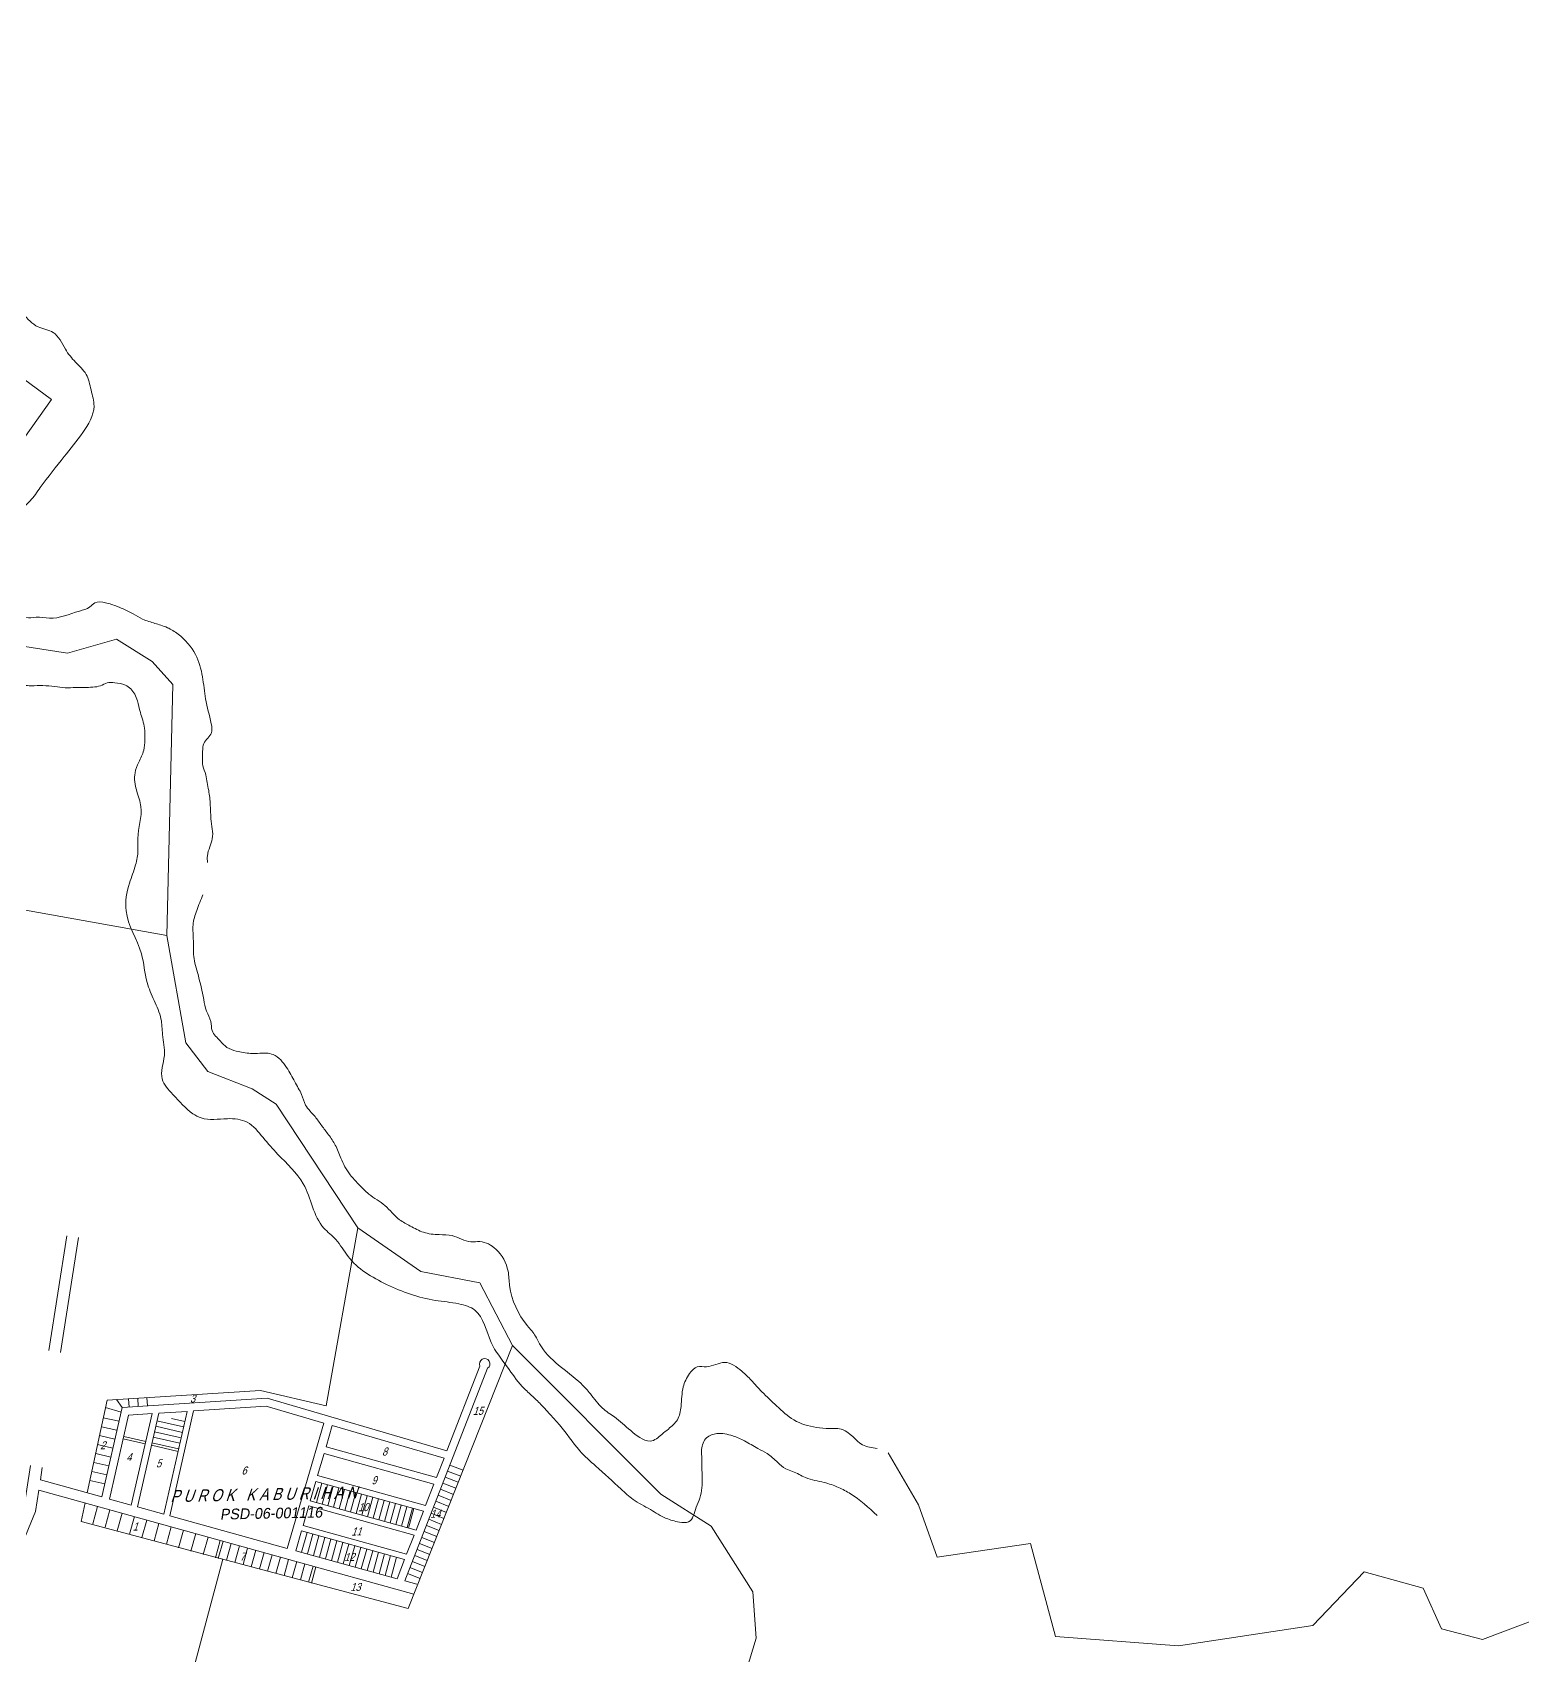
# Model space of a CAD drawing. Header units: metres. Extents: x -460 to 31334, y -1777 to 24987.
# Drawn here: x 77.379 to 78.661, y -752.607 to -751.212 of the extents above; entities that cross this region are included whole.
import ezdxf
from ezdxf.enums import TextEntityAlignment as Align

# ---------------------------------------------------------------- set-up
doc = ezdxf.new("R2010")
doc.units = ezdxf.units.M
doc.header["$MEASUREMENT"] = 0
doc.linetypes.add('ACAD_ISO02W100', pattern=[15, 12, -3])
doc.layers.add('VICINITY_MAP', color=7, linetype='Continuous', lineweight=13)
doc.styles.add('LOT_NO', font='ARIALN.TTF', dxfattribs={"width": 1.5})
doc.styles.add('PX-0', font='leroy')

msp = doc.modelspace()

# ---------------------------------------------------------------- linework, layer by layer
at = {"layer": 'VICINITY_MAP', "color": 250, "lineweight": 0}
for p, q in [((77.77079, -752.36011), (77.69954, -752.54286)), ((77.76417, -752.35824), (77.73577, -752.43107)), ((77.45655, -752.39382), (77.4516, -752.38699)), ((77.46206, -752.38632), (77.46252, -752.39344)), ((77.46993, -752.38582), (77.47038, -752.39294)), ((77.47779, -752.38532), (77.47825, -752.39244)), ((77.44038, -752.40258), (77.45387, -752.40564)), ((77.45565, -752.3978), (77.44226, -752.39373)), ((77.44569, -752.47253), (77.4621, -752.40033)), ((77.4621, -752.40033), (77.48232, -752.39904)), ((77.46444, -752.47772), (77.48232, -752.39904)), ((77.46971, -752.47918), (77.488, -752.39868)), ((77.488, -752.39868), (77.51242, -752.39711)), ((77.49235, -752.48546), (77.51242, -752.39711)), ((77.49756, -752.4869), (77.51804, -752.39676)), ((77.49901, -752.40316), (77.51045, -752.40576)), ((77.51804, -752.39676), (77.58035, -752.39277)), ((77.58035, -752.39277), (77.63002, -752.40729)), ((77.43873, -752.41029), (77.45212, -752.41333)), ((77.48436, -752.41468), (77.50725, -752.41988)), ((77.48543, -752.40997), (77.50832, -752.41517)), ((77.4865, -752.40527), (77.50939, -752.41047)), ((77.59857, -752.51489), (77.63002, -752.40729)), ((77.63187, -752.42758), (77.63719, -752.40939)), ((77.43545, -752.4257), (77.44863, -752.4287)), ((77.43709, -752.41799), (77.45038, -752.42101)), ((77.45746, -752.42077), (77.4764, -752.42507)), ((77.45795, -752.41858), (77.4769, -752.42289)), ((77.48173, -752.42628), (77.50461, -752.43148)), ((77.48222, -752.4241), (77.50511, -752.4293)), ((77.48329, -752.41939), (77.50618, -752.42459)), ((77.72687, -752.4539), (77.63187, -752.42758)), ((77.43217, -752.44112), (77.44514, -752.44407)), ((77.43381, -752.43341), (77.44688, -752.43638)), ((77.62465, -752.4523), (77.63018, -752.43338)), ((77.72466, -752.45956), (77.63018, -752.43338)), ((77.73328, -752.43747), (77.72687, -752.4539)), ((77.73836, -752.44329), (77.74966, -752.44777)), ((77.43909, -752.4707), (77.38622, -752.45605)), ((77.42889, -752.45654), (77.44164, -752.45944)), ((77.43063, -752.44885), (77.44339, -752.45175)), ((77.6183, -752.47402), (77.62316, -752.45739)), ((77.71553, -752.48299), (77.62316, -752.45739)), ((77.6282, -752.45879), (77.62357, -752.47548)), ((77.71747, -752.47801), (77.62465, -752.4523)), ((77.7323, -752.45883), (77.74351, -752.46327)), ((77.73432, -752.45365), (77.74556, -752.45811)), ((77.73634, -752.44847), (77.74761, -752.45294)), ((77.70745, -752.55419), (77.38483, -752.4648)), ((77.46444, -752.47772), (77.44569, -752.47253)), ((77.63307, -752.46014), (77.62844, -752.47683)), ((77.63794, -752.46149), (77.63332, -752.47818)), ((77.64282, -752.46284), (77.63819, -752.47953)), ((77.64769, -752.46419), (77.64307, -752.48088)), ((77.65256, -752.46554), (77.64794, -752.48223)), ((77.65744, -752.46689), (77.65281, -752.48358)), ((77.66231, -752.46824), (77.65769, -752.48493)), ((77.66718, -752.46959), (77.66256, -752.48628)), ((77.67206, -752.47094), (77.66743, -752.48763)), ((77.67693, -752.47229), (77.67231, -752.48898)), ((77.72466, -752.45956), (77.71747, -752.47801)), ((77.72826, -752.46919), (77.73941, -752.47361)), ((77.73028, -752.46401), (77.74146, -752.46844)), ((77.43132, -752.49384), (77.43548, -752.47883)), ((77.44187, -752.49676), (77.44602, -752.48176)), ((77.45241, -752.49968), (77.45657, -752.48468)), ((77.49235, -752.48546), (77.46971, -752.47918)), ((77.59857, -752.51489), (77.49756, -752.4869)), ((77.6121, -752.49524), (77.61703, -752.47836)), ((77.70755, -752.50345), (77.61703, -752.47836)), ((77.70921, -752.49921), (77.6183, -752.47402)), ((77.6818, -752.47364), (77.67718, -752.49033)), ((77.68668, -752.47499), (77.68205, -752.49168)), ((77.69155, -752.47634), (77.68693, -752.49303)), ((77.69643, -752.47769), (77.6918, -752.49438)), ((77.7013, -752.47904), (77.69667, -752.49573)), ((77.70617, -752.48039), (77.70155, -752.49708)), ((77.70733, -752.48072), (77.70271, -752.49741)), ((77.71553, -752.48299), (77.70921, -752.49921)), ((77.7222, -752.48473), (77.73326, -752.48911)), ((77.72422, -752.47955), (77.73531, -752.48395)), ((77.72624, -752.47437), (77.73736, -752.47878)), ((77.46296, -752.5026), (77.46711, -752.4876)), ((77.4735, -752.50553), (77.47766, -752.49052)), ((77.48404, -752.50845), (77.4882, -752.49344)), ((77.49459, -752.51137), (77.49875, -752.49636)), ((77.50513, -752.51429), (77.50929, -752.49928)), ((77.60574, -752.51698), (77.61073, -752.4999)), ((77.69936, -752.52445), (77.61073, -752.4999)), ((77.61549, -752.50122), (77.61077, -752.51827)), ((77.70114, -752.51991), (77.6121, -752.49524)), ((77.71615, -752.50027), (77.72711, -752.50462)), ((77.71816, -752.49509), (77.72916, -752.49945)), ((77.72018, -752.48991), (77.73121, -752.49428)), ((77.51568, -752.51721), (77.51984, -752.50221)), ((77.52622, -752.52013), (77.53038, -752.50513)), ((77.53677, -752.52305), (77.54092, -752.50805)), ((77.53921, -752.52373), (77.54337, -752.50873)), ((77.54641, -752.52508), (77.5504, -752.51067)), ((77.55345, -752.52695), (77.55743, -752.51262)), ((77.5605, -752.52883), (77.56446, -752.51457)), ((77.62063, -752.50264), (77.6159, -752.51969)), ((77.62576, -752.50406), (77.62103, -752.52111)), ((77.63089, -752.50548), (77.62617, -752.52253)), ((77.63603, -752.50691), (77.6313, -752.52396)), ((77.64116, -752.50833), (77.63644, -752.52538)), ((77.64629, -752.50975), (77.64157, -752.5268)), ((77.65143, -752.51117), (77.6467, -752.52822)), ((77.65656, -752.5126), (77.65184, -752.52965)), ((77.66169, -752.51402), (77.65697, -752.53107)), ((77.70755, -752.50345), (77.70114, -752.51991)), ((77.71211, -752.51063), (77.72301, -752.51495)), ((77.71413, -752.50545), (77.72506, -752.50978)), ((77.56755, -752.53071), (77.57149, -752.51652)), ((77.5746, -752.53259), (77.57852, -752.51846)), ((77.58165, -752.53447), (77.58554, -752.52041)), ((77.5887, -752.53635), (77.59257, -752.52236)), ((77.59575, -752.53823), (77.5996, -752.52431)), ((77.6028, -752.54011), (77.60663, -752.52625)), ((77.6929, -752.54102), (77.60577, -752.51688)), ((77.60985, -752.54198), (77.61366, -752.5282)), ((77.66683, -752.51544), (77.6621, -752.53249)), ((77.67196, -752.51686), (77.66724, -752.53391)), ((77.67709, -752.51828), (77.67237, -752.53534)), ((77.68223, -752.51971), (77.6775, -752.53676)), ((77.68736, -752.52113), (77.68264, -752.53818)), ((77.69249, -752.52255), (77.68777, -752.5396)), ((77.69936, -752.52445), (77.6929, -752.54102)), ((77.70605, -752.52617), (77.71686, -752.53046)), ((77.70807, -752.52099), (77.71891, -752.52529)), ((77.71009, -752.51581), (77.72096, -752.52012)), ((77.61691, -752.54405), (77.62076, -752.53017)), ((77.61935, -752.54472), (77.6232, -752.53084)), ((77.7098, -752.54571), (77.69954, -752.54286)), ((77.70201, -752.53653), (77.71276, -752.54079)), ((77.70403, -752.53135), (77.71481, -752.53562))]:
    msp.add_line(p, q, dxfattribs=at)
for points in [[(77.35985, -751.50061), (77.39572, -751.52728), (77.29681, -751.66616)], [(77.29681, -751.66616), (77.33767, -751.73414), (77.40968, -751.74547), (77.45162, -751.73339), (77.48239, -751.75251), (77.5, -751.77241), (77.49496, -751.98809), (77.34273, -751.96081), (77.34081, -751.97205), (77.27847, -751.96328), (77.25944, -752.0812), (77.24005, -752.08092), (77.23363, -752.1278), (77.21962, -752.12874), (77.22926, -752.14325), (77.21378, -752.14831)], [(77.49496, -751.98809), (77.51132, -752.08021), (77.53026, -752.10506), (77.56842, -752.11982), (77.58907, -752.13299), (77.65915, -752.23928), (77.7133, -752.27701), (77.76398, -752.28667), (77.79223, -752.34043), (77.91954, -752.46842), (77.96281, -752.49569), (77.99888, -752.55221), (78.00162, -752.59193), (77.98067, -752.66123)], [(77.65915, -752.23928), (77.63203, -752.39248), (77.57545, -752.37906), (77.44358, -752.38751), (77.42661, -752.46724)], [(77.42477, -752.47587), (77.42139, -752.49176), (77.7025, -752.56668), (77.79223, -752.34043)], [(77.43909, -752.4707), (77.45655, -752.39382), (77.58111, -752.38586), (77.73577, -752.43107)], [(77.63719, -752.40939), (77.73328, -752.43747)], [(78.11512, -752.43279), (78.14115, -752.47747), (78.15713, -752.52234), (78.23736, -752.5107), (78.25906, -752.59061), (78.36482, -752.59855), (78.48013, -752.58118), (78.52447, -752.5351), (78.57504, -752.54916), (78.59082, -752.584), (78.62621, -752.59334), (78.69608, -752.56683)], [(77.27319, -752.98884), (77.43404, -752.9331), (77.54303, -752.52418)]]:
    msp.add_lwpolyline(points, dxfattribs=at)
at = {"layer": 'VICINITY_MAP', "color": 250, "linetype": 'ACAD_ISO02W100', "lineweight": 0, "ltscale": 0.0001}
for points in [[(77.40909, -752.24616), (77.3721, -752.48048), (77.35501, -752.52247)], [(77.4191, -752.24774), (77.38622, -752.45605)]]:
    msp.add_lwpolyline(points, dxfattribs=at)
msp.add_lwpolyline([(77.38483, -752.4648), (77.38193, -752.48321), (77.35897, -752.53959), (77.30173, -752.79696, 0.3815742), (77.31427, -752.81936, -0.0021268), (77.48112, -752.8776), (77.51742, -752.88533), (77.57537, -752.90622), (77.6577, -752.9523), (77.72151, -753.00434), (77.7699, -753.05841), (77.82392, -753.13704), (77.85281, -753.17306), (77.88262, -753.2044), (77.91409, -753.22719), (77.96019, -753.25291), (77.99326, -753.26689), (78.04158, -753.28278)], format="xyb", dxfattribs=at)
at = {"layer": 'VICINITY_MAP', "color": 250, "lineweight": 0}
msp.add_arc((77.76829, -752.35629), 0.00456, 303.15468, 205.30773, dxfattribs=at)
for points in [[(77.19887, -751.21183), (77.2079, -751.24702), (77.21326, -751.26211), (77.21643, -751.27948), (77.21944, -751.28955), (77.22093, -751.30752), (77.21651, -751.34024), (77.21458, -751.3566), (77.21704, -751.36668), (77.23159, -751.39058), (77.23806, -751.40452), (77.2445, -751.41677), (77.24907, -751.42005), (77.25808, -751.42043), (77.26545, -751.42254), (77.29762, -751.4264), (77.31915, -751.43328), (77.33669, -751.43743), (77.3711, -751.4539), (77.38427, -751.46489), (77.39732, -751.46969), (77.40774, -751.48411), (77.41641, -751.49519), (77.42562, -751.5057), (77.42983, -751.51912), (77.43236, -751.53313), (77.42268, -751.55583), (77.40676, -751.5764), (77.38613, -751.603), (77.37735, -751.61443), (77.36412, -751.6282), (77.35977, -751.63616), (77.35211, -751.64756), (77.35112, -751.65434), (77.35133, -751.66446), (77.35603, -751.67449), (77.36091, -751.69352), (77.36436, -751.69683), (77.368, -751.71026), (77.37372, -751.71465), (77.38273, -751.71447), (77.394, -751.71537), (77.41978, -751.70923), (77.42872, -751.70567), (77.43316, -751.70221), (77.44216, -751.70203), (77.45236, -751.7052), (77.466, -751.71168), (77.47397, -751.71602), (77.47964, -751.71816), (77.48984, -751.72133), (77.49551, -751.72347), (77.50463, -751.72892), (77.51962, -751.74663), (77.52563, -751.76563), (77.52826, -751.78471), (77.53319, -751.80599), (77.53335, -751.81386), (77.52677, -751.823), (77.52578, -751.82977), (77.52603, -751.84214), (77.52844, -751.84997), (77.5297, -751.85669), (77.53096, -751.86342), (77.53233, -751.87577), (77.5329, -751.88771), (77.53404, -751.90499), (77.53192, -751.91179), (77.52983, -751.9197), (77.52994, -751.92533)], [(78.1056, -752.4866), (78.0827, -752.46793), (78.07246, -752.4625), (78.05999, -752.45825), (78.04414, -752.45407), (78.03277, -752.44867), (78.0271, -752.44653), (78.02023, -752.44104), (78.01107, -752.43335), (78.0031, -752.429), (77.99171, -752.42248), (77.98149, -752.41818), (77.96794, -752.4162), (77.959, -752.41976), (77.9547, -752.42997), (77.95481, -752.43559), (77.95501, -752.44572), (77.95517, -752.45359), (77.95328, -752.47163), (77.95006, -752.47957), (77.94355, -752.49208), (77.93567, -752.49224), (77.92435, -752.48909), (77.91068, -752.48148), (77.89587, -752.47278), (77.88556, -752.46398), (77.86377, -752.44416), (77.84999, -752.43093), (77.83266, -752.40877), (77.82575, -752.40103), (77.81654, -752.39109), (77.80851, -752.38337), (77.80047, -752.37566), (77.78775, -752.35903), (77.77382, -752.33793), (77.75975, -752.31008), (77.74613, -752.30473), (77.7258, -752.30175), (77.68386, -752.28796), (77.65073, -752.26387), (77.6403, -752.24945), (77.62997, -752.23953), (77.61232, -752.20162), (77.59042, -752.17618), (77.57775, -752.1618), (77.56397, -752.14857), (77.54702, -752.14553), (77.52449, -752.14486), (77.51747, -752.14124), (77.50025, -752.12471), (77.49098, -752.11139), (77.49283, -752.0911), (77.49134, -752.07313), (77.48995, -752.05965), (77.48401, -752.04402), (77.47806, -752.02838), (77.47307, -752.00373), (77.45995, -751.96685), (77.46285, -751.94317), (77.46817, -751.92731), (77.47017, -751.91489), (77.46997, -751.90477), (77.47271, -751.8773), (77.46906, -751.86387), (77.46762, -751.84815), (77.47082, -751.83908), (77.47512, -751.82887), (77.47606, -751.81985), (77.47586, -751.80973), (77.47222, -751.7963), (77.46976, -751.78622), (77.4674, -751.78064), (77.45936, -751.77292), (77.45031, -751.77085), (77.44356, -751.77099), (77.43798, -751.77335), (77.43125, -751.77461), (77.41661, -751.7749), (77.40761, -751.77508), (77.39858, -751.77414), (77.38843, -751.77321), (77.3783, -751.77341), (77.36589, -751.77254), (77.35686, -751.77159), (77.35007, -751.76948), (77.34327, -751.76736), (77.33539, -751.76752), (77.31816, -751.75077), (77.30437, -751.73663), (77.30057, -751.71533), (77.30147, -751.70406), (77.29659, -751.68543), (77.29711, -751.67931), (77.29588, -751.67419), (77.29681, -751.66616)], [(77.52603, -751.95297), (77.52067, -751.96658), (77.51754, -751.97902), (77.51781, -751.99251), (77.51808, -752.00601), (77.52177, -752.02169), (77.52669, -752.04297), (77.52915, -752.05305), (77.5327, -752.06198), (77.53399, -752.06983), (77.54092, -752.0787), (77.54666, -752.08421), (77.55461, -752.08742), (77.56703, -752.08943), (77.57491, -752.08927), (77.58054, -752.08916), (77.58643, -752.09048), (77.59791, -752.1015), (77.60491, -752.11374), (77.61076, -752.12488), (77.61432, -752.13381), (77.6224, -752.14377), (77.62818, -752.15154), (77.63397, -752.1593), (77.63978, -752.16818), (77.6445, -752.17934), (77.65267, -752.19381), (77.65959, -752.20155), (77.66877, -752.21036), (77.68248, -752.22022), (77.69511, -752.23234), (77.70422, -752.23779), (77.71559, -752.24319), (77.72915, -752.24517), (77.74042, -752.24607), (77.75629, -752.25138), (77.76417, -752.25122), (77.77782, -752.2577), (77.78833, -752.27662), (77.7897, -752.28897), (77.80503, -752.32355), (77.81196, -752.33241), (77.81547, -752.33909), (77.85106, -752.37327), (77.85912, -752.38211), (77.8695, -752.39428), (77.87979, -752.40195), (77.88665, -752.40744), (77.90153, -752.41952), (77.9106, -752.42271), (77.92062, -752.41689), (77.92616, -752.41228), (77.93388, -752.40425), (77.93704, -752.39293), (77.93895, -752.37601), (77.94436, -752.36465), (77.951, -752.3589), (77.95888, -752.35874), (77.97457, -752.35505), (77.98936, -752.36263), (77.99739, -752.37035), (78.0066, -752.38029), (78.01923, -752.39242), (78.03411, -752.4045), (78.05338, -752.41087), (78.06466, -752.41177), (78.07594, -752.41267), (78.09309, -752.42583), (78.10554, -752.42896)]]:
    msp.add_spline(points, degree=3, dxfattribs=at)

# ---------------------------------------------------------------- texts
for s, height, style, oblique, p in [('3', 0.00688, 'LOT_NO', 20, (77.51712, -752.39163)), ('15', 0.006878, 'LOT_NO', 20, (77.76244, -752.40217)), ('2', 0.00688, 'LOT_NO', 20, (77.43986, -752.43181)), ('8', 0.00688, 'LOT_NO', 20, (77.68219, -752.43719)), ('4', 0.00688, 'LOT_NO', 20, (77.46231, -752.44194)), ('5', 0.00688, 'LOT_NO', 20, (77.48796, -752.44726)), ('6', 0.00688, 'LOT_NO', 20, (77.5614, -752.45346)), ('9', 0.00688, 'LOT_NO', 20, (77.67319, -752.4618)), ('P U R O K   K A B U R I H A N', 0.0103165, 'LOT_NO', 20, (77.57824, -752.47665)), ('PSD-06-001116', 0.0091703, 'PX-0', 10, (77.58478, -752.49201)), ('10', 0.006878, 'LOT_NO', 20, (77.6638, -752.48496)), ('14', 0.006878, 'LOT_NO', 20, (77.72585, -752.4906)), ('1', 0.00688, 'LOT_NO', 20, (77.46788, -752.50163)), ('11', 0.006878, 'LOT_NO', 20, (77.65802, -752.50586)), ('7', 0.00688, 'LOT_NO', 20, (77.55996, -752.5275)), ('12', 0.006878, 'LOT_NO', 20, (77.65189, -752.52786)), ('13', 0.006878, 'LOT_NO', 20, (77.65715, -752.55364))]:
    msp.add_text(s, height=height, rotation=1.14207, dxfattribs=dict(at, style=style, oblique=oblique)).set_placement(p, align=Align.BOTTOM_CENTER)

doc.saveas('drawing.dxf')
